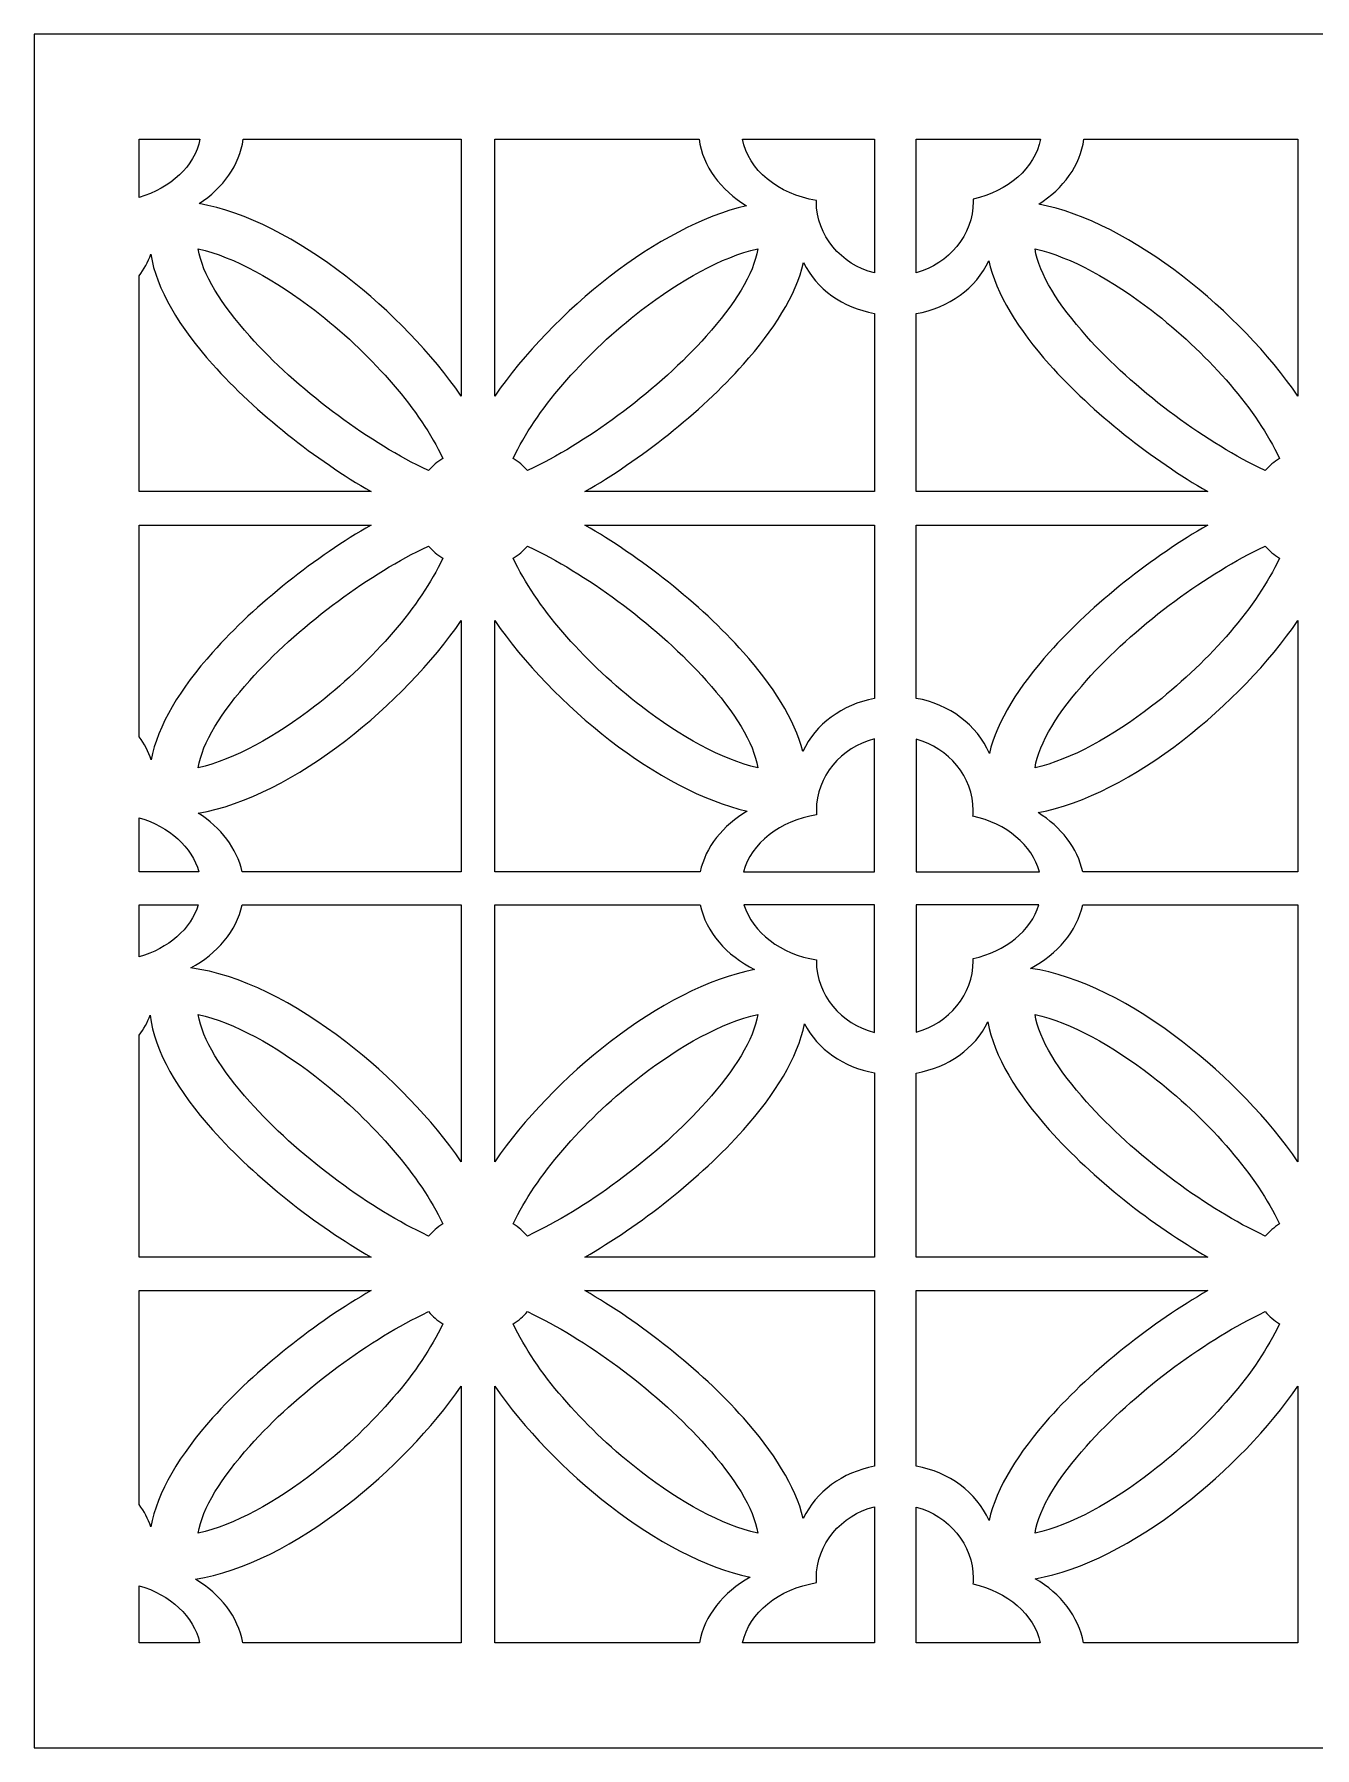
# Model space of a CAD drawing. Header units: centimetres. Extents: x -14.5 to -1.5, y 0.3 to 9.
# Drawn here: x -14.5 to -8.02, y 0.33 to 9 of the extents above; entities that cross this region are included whole.
import ezdxf

# ---------------------------------------------------------------- set-up
doc = ezdxf.new("R2010")
doc.units = ezdxf.units.CM
doc.header["$MEASUREMENT"] = 0
doc.layers.add('layer 1', color=7, linetype='Continuous')

msp = doc.modelspace()

# ---------------------------------------------------------------- linework, layer by layer
at = {"layer": 'layer 1', "color": 250}
for points, knots in [([(-14.49828, 9.00077), (-14.49828, 9.00077), (-1.49953, 9.00077), (-1.49953, 9.00077), (-1.49953, 9.00077), (-1.49953, 9.00077), (-1.49953, 0.33494), (-1.49953, 0.33494), (-1.49953, 0.33494), (-1.49953, 0.33494), (-14.49828, 0.33494), (-14.49828, 0.33494), (-14.49828, 0.33494), (-14.49828, 0.33494), (-14.49828, 9.00077), (-14.49828, 9.00077)], [0, 0, 0, 0, 0.2, 0.2, 0.2, 0.2, 0.4, 0.4, 0.4, 0.4, 0.6, 0.6, 0.6, 0.6, 1, 1, 1, 1]), ([(-13.96772, 8.17545), (-13.80748, 8.22161), (-13.68707, 8.33395), (-13.66052, 8.47021), (-13.66052, 8.47021), (-13.66052, 8.47021), (-13.96772, 8.47021), (-13.96772, 8.47021), (-13.96772, 8.47021), (-13.96772, 8.47021), (-13.96772, 8.17545), (-13.96772, 8.17545)], [0, 0, 0, 0, 0.25, 0.25, 0.25, 0.25, 0.5, 0.5, 0.5, 0.5, 1, 1, 1, 1]), ([(-12.33851, 7.17039), (-12.33851, 7.17039), (-12.33851, 8.47021), (-12.33851, 8.47021), (-12.33851, 8.47021), (-12.33851, 8.47021), (-13.4414, 8.47021), (-13.4414, 8.47021), (-13.4414, 8.47021), (-13.45902, 8.33906), (-13.54253, 8.22329), (-13.66485, 8.14429), (-13.66485, 8.14429), (-13.42846, 8.10346), (-13.16365, 7.96287), (-12.92248, 7.77702), (-12.92248, 7.77702), (-12.6945, 7.60134), (-12.48411, 7.38286), (-12.33851, 7.17039)], [0, 0, 0, 0, 0.1666667, 0.1666667, 0.1666667, 0.1666667, 0.3333333, 0.3333333, 0.3333333, 0.3333333, 0.5, 0.5, 0.5, 0.5, 0.6666667, 0.6666667, 0.6666667, 0.6666667, 1, 1, 1, 1]), ([(-12.16895, 8.47021), (-12.16895, 8.47021), (-12.16895, 7.1704), (-12.16895, 7.1704), (-12.16895, 7.1704), (-12.02335, 7.38287), (-11.81295, 7.60134), (-11.58497, 7.77702), (-11.58497, 7.77702), (-11.36157, 7.94919), (-11.11788, 8.08251), (-10.8953, 8.13366), (-10.8953, 8.13366), (-11.02679, 8.21274), (-11.11716, 8.3331), (-11.13558, 8.47021), (-11.13558, 8.47021), (-11.13558, 8.47021), (-12.16895, 8.47021), (-12.16895, 8.47021)], [0, 0, 0, 0, 0.1666667, 0.1666667, 0.1666667, 0.1666667, 0.3333333, 0.3333333, 0.3333333, 0.3333333, 0.5, 0.5, 0.5, 0.5, 0.6666667, 0.6666667, 0.6666667, 0.6666667, 1, 1, 1, 1]), ([(-10.91647, 8.47021), (-10.88635, 8.31545), (-10.73523, 8.19143), (-10.54208, 8.16033), (-10.54208, 8.16033), (-10.54212, 8.15857), (-10.54216, 8.15676), (-10.54216, 8.15496), (-10.54216, 8.15496), (-10.54216, 7.98245), (-10.41736, 7.83661), (-10.24869, 7.79358), (-10.24869, 7.79358), (-10.24869, 7.79358), (-10.24869, 8.47021), (-10.24869, 8.47021), (-10.24869, 8.47021), (-10.24869, 8.47021), (-10.91647, 8.47021), (-10.91647, 8.47021)], [0, 0, 0, 0, 0.1666667, 0.1666667, 0.1666667, 0.1666667, 0.3333333, 0.3333333, 0.3333333, 0.3333333, 0.5, 0.5, 0.5, 0.5, 0.6666667, 0.6666667, 0.6666667, 0.6666667, 1, 1, 1, 1]), ([(-10.037, 8.47021), (-10.037, 8.47021), (-10.037, 7.79499), (-10.037, 7.79499), (-10.037, 7.79499), (-9.87114, 7.83974), (-9.74902, 7.98431), (-9.74902, 8.15496), (-9.74902, 8.15496), (-9.74902, 8.15892), (-9.74919, 8.16289), (-9.74931, 8.16682), (-9.74931, 8.16682), (-9.57238, 8.20617), (-9.43672, 8.32453), (-9.40834, 8.47021), (-9.40834, 8.47021), (-9.40834, 8.47021), (-10.037, 8.47021), (-10.037, 8.47021)], [0, 0, 0, 0, 0.1666667, 0.1666667, 0.1666667, 0.1666667, 0.3333333, 0.3333333, 0.3333333, 0.3333333, 0.5, 0.5, 0.5, 0.5, 0.6666667, 0.6666667, 0.6666667, 0.6666667, 1, 1, 1, 1]), ([(-8.10597, 7.17039), (-8.10597, 7.17039), (-8.10597, 8.47021), (-8.10597, 8.47021), (-8.10597, 8.47021), (-8.10597, 8.47021), (-9.18922, 8.47021), (-9.18922, 8.47021), (-9.18922, 8.47021), (-9.20704, 8.3375), (-9.29234, 8.22055), (-9.41704, 8.1415), (-9.41704, 8.1415), (-9.18456, 8.09739), (-8.92593, 7.95888), (-8.68993, 7.77702), (-8.68993, 7.77702), (-8.46195, 7.60134), (-8.25157, 7.38286), (-8.10597, 7.17039)], [0, 0, 0, 0, 0.1666667, 0.1666667, 0.1666667, 0.1666667, 0.3333333, 0.3333333, 0.3333333, 0.3333333, 0.5, 0.5, 0.5, 0.5, 0.6666667, 0.6666667, 0.6666667, 0.6666667, 1, 1, 1, 1]), ([(-13.96772, 6.68805), (-13.96772, 6.68805), (-12.79471, 6.68805), (-12.79471, 6.68805), (-12.79471, 6.68805), (-13.0711, 6.84646), (-13.37685, 7.08554), (-13.59632, 7.33164), (-13.59632, 7.33164), (-13.7627, 7.51822), (-13.88167, 7.71277), (-13.90878, 7.88882), (-13.90878, 7.88882), (-13.92309, 7.84912), (-13.94302, 7.81229), (-13.96772, 7.77894), (-13.96772, 7.77894), (-13.96772, 7.41463), (-13.96772, 7.1875), (-13.96772, 6.68805)], [0, 0, 0, 0, 0.1666667, 0.1666667, 0.1666667, 0.1666667, 0.3333333, 0.3333333, 0.3333333, 0.3333333, 0.5, 0.5, 0.5, 0.5, 0.6666667, 0.6666667, 0.6666667, 0.6666667, 1, 1, 1, 1]), ([(-12.43181, 6.85578), (-12.43181, 6.85578), (-12.44389, 6.88039), (-12.44389, 6.88039), (-12.44389, 6.88039), (-12.56086, 7.11875), (-12.80511, 7.3936), (-13.07896, 7.60464), (-13.07896, 7.60464), (-13.27697, 7.75723), (-13.48691, 7.87426), (-13.66871, 7.91526), (-13.66871, 7.91526), (-13.64965, 7.78852), (-13.54909, 7.63195), (-13.40835, 7.47412), (-13.40835, 7.47412), (-13.16977, 7.20659), (-12.82125, 6.94829), (-12.53695, 6.81025), (-12.53695, 6.81025), (-12.53695, 6.81025), (-12.50426, 6.79438), (-12.50426, 6.79438), (-12.50426, 6.79438), (-12.48357, 6.81809), (-12.45914, 6.83882), (-12.43181, 6.85578)], [0, 0, 0, 0, 0.125, 0.125, 0.125, 0.125, 0.25, 0.25, 0.25, 0.25, 0.375, 0.375, 0.375, 0.375, 0.5, 0.5, 0.5, 0.5, 0.625, 0.625, 0.625, 0.625, 0.75, 0.75, 0.75, 0.75, 1, 1, 1, 1]), ([(-12.0032, 6.79438), (-12.0032, 6.79438), (-11.9705, 6.81025), (-11.9705, 6.81025), (-11.9705, 6.81025), (-11.68619, 6.9483), (-11.33768, 7.20659), (-11.09911, 7.47412), (-11.09911, 7.47412), (-10.95836, 7.63195), (-10.85781, 7.78853), (-10.83877, 7.91526), (-10.83877, 7.91526), (-11.02056, 7.87427), (-11.23048, 7.75723), (-11.42849, 7.60464), (-11.42849, 7.60464), (-11.70234, 7.3936), (-11.94659, 7.11875), (-12.06356, 6.88038), (-12.06356, 6.88038), (-12.06356, 6.88038), (-12.07564, 6.85577), (-12.07564, 6.85577), (-12.07564, 6.85577), (-12.04832, 6.83881), (-12.02389, 6.81809), (-12.0032, 6.79438)], [0, 0, 0, 0, 0.125, 0.125, 0.125, 0.125, 0.25, 0.25, 0.25, 0.25, 0.375, 0.375, 0.375, 0.375, 0.5, 0.5, 0.5, 0.5, 0.625, 0.625, 0.625, 0.625, 0.75, 0.75, 0.75, 0.75, 1, 1, 1, 1]), ([(-8.19926, 6.85578), (-8.19926, 6.85578), (-8.21134, 6.88039), (-8.21134, 6.88039), (-8.21134, 6.88039), (-8.32831, 7.11875), (-8.57256, 7.3936), (-8.84641, 7.60464), (-8.84641, 7.60464), (-9.04442, 7.75723), (-9.25436, 7.87426), (-9.43616, 7.91526), (-9.43616, 7.91526), (-9.41711, 7.78852), (-9.31654, 7.63195), (-9.1758, 7.47412), (-9.1758, 7.47412), (-8.93722, 7.20659), (-8.5887, 6.94829), (-8.3044, 6.81025), (-8.3044, 6.81025), (-8.3044, 6.81025), (-8.27171, 6.79438), (-8.27171, 6.79438), (-8.27171, 6.79438), (-8.25102, 6.81809), (-8.22659, 6.83882), (-8.19926, 6.85578)], [0, 0, 0, 0, 0.125, 0.125, 0.125, 0.125, 0.25, 0.25, 0.25, 0.25, 0.375, 0.375, 0.375, 0.375, 0.5, 0.5, 0.5, 0.5, 0.625, 0.625, 0.625, 0.625, 0.75, 0.75, 0.75, 0.75, 1, 1, 1, 1]), ([(-11.71276, 6.68805), (-11.71276, 6.68805), (-10.24869, 6.68805), (-10.24869, 6.68805), (-10.24869, 6.68805), (-10.24869, 7.23611), (-10.24869, 6.91026), (-10.24869, 7.58893), (-10.24869, 7.58893), (-10.40898, 7.61834), (-10.54163, 7.71264), (-10.60695, 7.84623), (-10.60695, 7.84623), (-10.64515, 7.68169), (-10.75806, 7.50329), (-10.91114, 7.33164), (-10.91114, 7.33164), (-11.1306, 7.08554), (-11.43637, 6.84646), (-11.71276, 6.68805)], [0, 0, 0, 0, 0.1666667, 0.1666667, 0.1666667, 0.1666667, 0.3333333, 0.3333333, 0.3333333, 0.3333333, 0.5, 0.5, 0.5, 0.5, 0.6666667, 0.6666667, 0.6666667, 0.6666667, 1, 1, 1, 1]), ([(-10.037, 6.68805), (-10.037, 6.68805), (-8.56216, 6.68805), (-8.56216, 6.68805), (-8.56216, 6.68805), (-8.83856, 6.84646), (-9.1443, 7.08554), (-9.36377, 7.33164), (-9.36377, 7.33164), (-9.5198, 7.50661), (-9.63413, 7.68859), (-9.67011, 7.85575), (-9.67011, 7.85575), (-9.73423, 7.71593), (-9.87109, 7.61734), (-10.037, 7.58816), (-10.037, 7.58816), (-10.037, 6.86941), (-10.037, 7.27204), (-10.037, 6.68805)], [0, 0, 0, 0, 0.1666667, 0.1666667, 0.1666667, 0.1666667, 0.3333333, 0.3333333, 0.3333333, 0.3333333, 0.5, 0.5, 0.5, 0.5, 0.6666667, 0.6666667, 0.6666667, 0.6666667, 1, 1, 1, 1]), ([(-12.79474, 6.51849), (-12.79474, 6.51849), (-13.96772, 6.51849), (-13.96772, 6.51849), (-13.96772, 6.51849), (-13.96772, 6.24927), (-13.96772, 5.90761), (-13.96772, 5.44836), (-13.96772, 5.44836), (-13.9417, 5.41284), (-13.92097, 5.37354), (-13.90653, 5.33116), (-13.90653, 5.33116), (-13.87559, 5.50365), (-13.75848, 5.69306), (-13.59631, 5.87491), (-13.59631, 5.87491), (-13.37685, 6.12101), (-13.07112, 6.36008), (-12.79474, 6.51849)], [0, 0, 0, 0, 0.1666667, 0.1666667, 0.1666667, 0.1666667, 0.3333333, 0.3333333, 0.3333333, 0.3333333, 0.5, 0.5, 0.5, 0.5, 0.6666667, 0.6666667, 0.6666667, 0.6666667, 1, 1, 1, 1]), ([(-10.24869, 6.51849), (-10.24869, 6.51849), (-11.71273, 6.51849), (-11.71273, 6.51849), (-11.71273, 6.51849), (-11.43635, 6.36008), (-11.13061, 6.12101), (-10.91114, 5.87491), (-10.91114, 5.87491), (-10.76219, 5.70787), (-10.65124, 5.53445), (-10.61018, 5.37363), (-10.61018, 5.37363), (-10.54608, 5.51182), (-10.41168, 5.61072), (-10.24869, 5.64127), (-10.24869, 5.64127), (-10.24869, 6.04014), (-10.24869, 6.31928), (-10.24869, 6.51849)], [0, 0, 0, 0, 0.1666667, 0.1666667, 0.1666667, 0.1666667, 0.3333333, 0.3333333, 0.3333333, 0.3333333, 0.5, 0.5, 0.5, 0.5, 0.6666667, 0.6666667, 0.6666667, 0.6666667, 1, 1, 1, 1]), ([(-8.5622, 6.51849), (-8.5622, 6.51849), (-10.037, 6.51849), (-10.037, 6.51849), (-10.037, 6.51849), (-10.037, 6.31853), (-10.037, 6.03912), (-10.037, 5.64206), (-10.037, 5.64206), (-9.86843, 5.61177), (-9.72987, 5.50846), (-9.6671, 5.36406), (-9.6671, 5.36406), (-9.62807, 5.52756), (-9.51568, 5.70455), (-9.36377, 5.87491), (-9.36377, 5.87491), (-9.14431, 6.12101), (-8.83858, 6.36008), (-8.5622, 6.51849)], [0, 0, 0, 0, 0.1666667, 0.1666667, 0.1666667, 0.1666667, 0.3333333, 0.3333333, 0.3333333, 0.3333333, 0.5, 0.5, 0.5, 0.5, 0.6666667, 0.6666667, 0.6666667, 0.6666667, 1, 1, 1, 1]), ([(-12.50426, 6.41216), (-12.50426, 6.41216), (-12.53694, 6.39629), (-12.53694, 6.39629), (-12.53694, 6.39629), (-12.82125, 6.25827), (-13.16977, 5.99996), (-13.40834, 5.73243), (-13.40834, 5.73243), (-13.54909, 5.5746), (-13.64965, 5.41803), (-13.66871, 5.29129), (-13.66871, 5.29129), (-13.48689, 5.33228), (-13.27697, 5.44931), (-13.07896, 5.6019), (-13.07896, 5.6019), (-12.8051, 5.81294), (-12.56085, 6.08781), (-12.44388, 6.32616), (-12.44388, 6.32616), (-12.44388, 6.32616), (-12.43181, 6.35076), (-12.43181, 6.35076), (-12.43181, 6.35076), (-12.45913, 6.36772), (-12.48357, 6.38845), (-12.50426, 6.41216)], [0, 0, 0, 0, 0.125, 0.125, 0.125, 0.125, 0.25, 0.25, 0.25, 0.25, 0.375, 0.375, 0.375, 0.375, 0.5, 0.5, 0.5, 0.5, 0.625, 0.625, 0.625, 0.625, 0.75, 0.75, 0.75, 0.75, 1, 1, 1, 1]), ([(-12.07565, 6.35077), (-12.07565, 6.35077), (-12.06357, 6.32617), (-12.06357, 6.32617), (-12.06357, 6.32617), (-11.9466, 6.08781), (-11.70235, 5.81295), (-11.42849, 5.6019), (-11.42849, 5.6019), (-11.23048, 5.44931), (-11.02056, 5.33228), (-10.83876, 5.29129), (-10.83876, 5.29129), (-10.85781, 5.41803), (-10.95837, 5.5746), (-11.09911, 5.73243), (-11.09911, 5.73243), (-11.33769, 5.99996), (-11.6862, 6.25827), (-11.97051, 6.39629), (-11.97051, 6.39629), (-11.97051, 6.39629), (-12.0032, 6.41216), (-12.0032, 6.41216), (-12.0032, 6.41216), (-12.02389, 6.38845), (-12.04832, 6.36772), (-12.07565, 6.35077)], [0, 0, 0, 0, 0.125, 0.125, 0.125, 0.125, 0.25, 0.25, 0.25, 0.25, 0.375, 0.375, 0.375, 0.375, 0.5, 0.5, 0.5, 0.5, 0.625, 0.625, 0.625, 0.625, 0.75, 0.75, 0.75, 0.75, 1, 1, 1, 1]), ([(-8.27171, 6.41216), (-8.27171, 6.41216), (-8.30439, 6.39629), (-8.30439, 6.39629), (-8.30439, 6.39629), (-8.58871, 6.25827), (-8.93722, 5.99996), (-9.17579, 5.73243), (-9.17579, 5.73243), (-9.31654, 5.5746), (-9.41711, 5.41803), (-9.43616, 5.29129), (-9.43616, 5.29129), (-9.25435, 5.33228), (-9.04442, 5.44931), (-8.84641, 5.6019), (-8.84641, 5.6019), (-8.57255, 5.81294), (-8.3283, 6.08781), (-8.21134, 6.32616), (-8.21134, 6.32616), (-8.21134, 6.32616), (-8.19926, 6.35076), (-8.19926, 6.35076), (-8.19926, 6.35076), (-8.22659, 6.36772), (-8.25103, 6.38845), (-8.27171, 6.41216)], [0, 0, 0, 0, 0.125, 0.125, 0.125, 0.125, 0.25, 0.25, 0.25, 0.25, 0.375, 0.375, 0.375, 0.375, 0.5, 0.5, 0.5, 0.5, 0.625, 0.625, 0.625, 0.625, 0.75, 0.75, 0.75, 0.75, 1, 1, 1, 1]), ([(-12.33851, 4.76424), (-12.33851, 4.76424), (-12.33851, 6.03616), (-12.33851, 6.03616), (-12.33851, 6.03616), (-12.48411, 5.82369), (-12.69449, 5.6052), (-12.92247, 5.42952), (-12.92247, 5.42952), (-13.165, 5.24262), (-13.43142, 5.10153), (-13.6688, 5.06161), (-13.6688, 5.06161), (-13.55414, 4.9888), (-13.47286, 4.88392), (-13.44685, 4.76424), (-13.44685, 4.76424), (-12.79558, 4.76424), (-12.53661, 4.76424), (-12.33851, 4.76424)], [0, 0, 0, 0, 0.1666667, 0.1666667, 0.1666667, 0.1666667, 0.3333333, 0.3333333, 0.3333333, 0.3333333, 0.5, 0.5, 0.5, 0.5, 0.6666667, 0.6666667, 0.6666667, 0.6666667, 1, 1, 1, 1]), ([(-12.16895, 6.03615), (-12.16895, 6.03615), (-12.16895, 4.76424), (-12.16895, 4.76424), (-12.16895, 4.76424), (-11.97555, 4.76424), (-11.74358, 4.76424), (-11.13013, 4.76424), (-11.13013, 4.76424), (-11.10288, 4.8897), (-11.01496, 4.99896), (-10.89146, 5.07203), (-10.89146, 5.07203), (-11.11508, 5.12251), (-11.36028, 5.25636), (-11.58497, 5.42952), (-11.58497, 5.42952), (-11.81295, 5.6052), (-12.02334, 5.82368), (-12.16895, 6.03615)], [0, 0, 0, 0, 0.1666667, 0.1666667, 0.1666667, 0.1666667, 0.3333333, 0.3333333, 0.3333333, 0.3333333, 0.5, 0.5, 0.5, 0.5, 0.6666667, 0.6666667, 0.6666667, 0.6666667, 1, 1, 1, 1]), ([(-8.10597, 4.76424), (-8.10597, 4.76424), (-8.10597, 6.03616), (-8.10597, 6.03616), (-8.10597, 6.03616), (-8.25157, 5.82369), (-8.46195, 5.6052), (-8.68993, 5.42952), (-8.68993, 5.42952), (-8.92724, 5.24664), (-9.18743, 5.10761), (-9.42091, 5.06431), (-9.42091, 5.06431), (-9.30398, 4.99141), (-9.221, 4.88541), (-9.19466, 4.76424), (-9.19466, 4.76424), (-8.56594, 4.76424), (-8.3018, 4.76424), (-8.10597, 4.76424)], [0, 0, 0, 0, 0.1666667, 0.1666667, 0.1666667, 0.1666667, 0.3333333, 0.3333333, 0.3333333, 0.3333333, 0.5, 0.5, 0.5, 0.5, 0.6666667, 0.6666667, 0.6666667, 0.6666667, 1, 1, 1, 1]), ([(-10.54136, 5.05289), (-10.54182, 5.06036), (-10.54216, 5.06792), (-10.54216, 5.07552), (-10.54216, 5.07552), (-10.54216, 5.24798), (-10.41736, 5.3938), (-10.24869, 5.43683), (-10.24869, 5.43683), (-10.24869, 5.43683), (-10.24869, 4.76424), (-10.24869, 4.76424), (-10.24869, 4.76424), (-10.24869, 4.76424), (-10.91151, 4.76424), (-10.91151, 4.76424), (-10.91151, 4.76424), (-10.8722, 4.90914), (-10.7259, 5.02343), (-10.54136, 5.05289)], [0, 0, 0, 0, 0.1666667, 0.1666667, 0.1666667, 0.1666667, 0.3333333, 0.3333333, 0.3333333, 0.3333333, 0.5, 0.5, 0.5, 0.5, 0.6666667, 0.6666667, 0.6666667, 0.6666667, 1, 1, 1, 1]), ([(-10.037, 5.43542), (-9.87114, 5.39067), (-9.74902, 5.24612), (-9.74902, 5.07552), (-9.74902, 5.07552), (-9.74902, 5.0658), (-9.74944, 5.05606), (-9.75024, 5.0465), (-9.75024, 5.0465), (-9.58156, 5.0093), (-9.45021, 4.90032), (-9.41328, 4.76424), (-9.41328, 4.76424), (-9.41328, 4.76424), (-10.037, 4.76424), (-10.037, 4.76424), (-10.037, 4.76424), (-10.037, 4.76424), (-10.037, 5.43542), (-10.037, 5.43542)], [0, 0, 0, 0, 0.1666667, 0.1666667, 0.1666667, 0.1666667, 0.3333333, 0.3333333, 0.3333333, 0.3333333, 0.5, 0.5, 0.5, 0.5, 0.6666667, 0.6666667, 0.6666667, 0.6666667, 1, 1, 1, 1]), ([(-13.96772, 4.76424), (-13.96772, 4.76424), (-13.66546, 4.76424), (-13.66546, 4.76424), (-13.66546, 4.76424), (-13.69981, 4.89083), (-13.8159, 4.99397), (-13.96772, 5.03768), (-13.96772, 5.03768), (-13.96772, 5.03768), (-13.96772, 4.76424), (-13.96772, 4.76424)], [0, 0, 0, 0, 0.25, 0.25, 0.25, 0.25, 0.5, 0.5, 0.5, 0.5, 1, 1, 1, 1]), ([(-13.96772, 4.33454), (-13.82, 4.3771), (-13.70613, 4.4759), (-13.66844, 4.59784), (-13.66844, 4.59784), (-13.66844, 4.59784), (-13.96772, 4.59784), (-13.96772, 4.59784), (-13.96772, 4.59784), (-13.96772, 4.59784), (-13.96772, 4.33454), (-13.96772, 4.33454)], [0, 0, 0, 0, 0.25, 0.25, 0.25, 0.25, 0.5, 0.5, 0.5, 0.5, 1, 1, 1, 1]), ([(-12.33851, 3.29857), (-12.33851, 3.29857), (-12.33851, 4.59784), (-12.33851, 4.59784), (-12.33851, 4.59784), (-12.93739, 4.59784), (-12.7244, 4.59784), (-13.44696, 4.59784), (-13.44696, 4.59784), (-13.47587, 4.46553), (-13.57228, 4.35136), (-13.70665, 4.27865), (-13.70665, 4.27865), (-13.46, 4.24816), (-13.17798, 4.10209), (-12.92248, 3.9052), (-12.92248, 3.9052), (-12.6945, 3.72952), (-12.48411, 3.51104), (-12.33851, 3.29857)], [0, 0, 0, 0, 0.1666667, 0.1666667, 0.1666667, 0.1666667, 0.3333333, 0.3333333, 0.3333333, 0.3333333, 0.5, 0.5, 0.5, 0.5, 0.6666667, 0.6666667, 0.6666667, 0.6666667, 1, 1, 1, 1]), ([(-12.16895, 4.59784), (-12.16895, 4.59784), (-12.16895, 3.29858), (-12.16895, 3.29858), (-12.16895, 3.29858), (-12.02335, 3.51105), (-11.81295, 3.72952), (-11.58497, 3.9052), (-11.58497, 3.9052), (-11.34789, 4.08791), (-11.08797, 4.22687), (-10.85466, 4.2703), (-10.85466, 4.2703), (-10.99723, 4.34248), (-11.10002, 4.4604), (-11.13003, 4.59784), (-11.13003, 4.59784), (-11.60644, 4.59784), (-11.93466, 4.59784), (-12.16895, 4.59784)], [0, 0, 0, 0, 0.1666667, 0.1666667, 0.1666667, 0.1666667, 0.3333333, 0.3333333, 0.3333333, 0.3333333, 0.5, 0.5, 0.5, 0.5, 0.6666667, 0.6666667, 0.6666667, 0.6666667, 1, 1, 1, 1]), ([(-10.24869, 3.95268), (-10.41736, 3.99571), (-10.54216, 4.14155), (-10.54216, 4.31407), (-10.54216, 4.31407), (-10.54216, 4.31586), (-10.54212, 4.31767), (-10.54208, 4.31943), (-10.54208, 4.31943), (-10.72195, 4.34839), (-10.86536, 4.45793), (-10.90856, 4.59784), (-10.90856, 4.59784), (-10.90856, 4.59784), (-10.24869, 4.59784), (-10.24869, 4.59784), (-10.24869, 4.59784), (-10.24869, 4.59784), (-10.24869, 3.95268), (-10.24869, 3.95268)], [0, 0, 0, 0, 0.1666667, 0.1666667, 0.1666667, 0.1666667, 0.3333333, 0.3333333, 0.3333333, 0.3333333, 0.5, 0.5, 0.5, 0.5, 0.6666667, 0.6666667, 0.6666667, 0.6666667, 1, 1, 1, 1]), ([(-9.41626, 4.59784), (-9.45678, 4.46675), (-9.58531, 4.36239), (-9.74931, 4.32592), (-9.74931, 4.32592), (-9.74919, 4.32199), (-9.74902, 4.31802), (-9.74902, 4.31407), (-9.74902, 4.31407), (-9.74902, 4.14341), (-9.87114, 3.99884), (-10.037, 3.95409), (-10.037, 3.95409), (-10.037, 3.95409), (-10.037, 4.59784), (-10.037, 4.59784), (-10.037, 4.59784), (-10.037, 4.59784), (-9.41626, 4.59784), (-9.41626, 4.59784)], [0, 0, 0, 0, 0.1666667, 0.1666667, 0.1666667, 0.1666667, 0.3333333, 0.3333333, 0.3333333, 0.3333333, 0.5, 0.5, 0.5, 0.5, 0.6666667, 0.6666667, 0.6666667, 0.6666667, 1, 1, 1, 1]), ([(-8.10597, 3.29857), (-8.10597, 3.29857), (-8.10597, 4.59784), (-8.10597, 4.59784), (-8.10597, 4.59784), (-8.30706, 4.59784), (-8.56961, 4.59784), (-9.19477, 4.59784), (-9.19477, 4.59784), (-9.22396, 4.46426), (-9.32195, 4.34917), (-9.45834, 4.27657), (-9.45834, 4.27657), (-9.21548, 4.24195), (-8.94, 4.09791), (-8.68993, 3.9052), (-8.68993, 3.9052), (-8.46195, 3.72952), (-8.25157, 3.51104), (-8.10597, 3.29857)], [0, 0, 0, 0, 0.1666667, 0.1666667, 0.1666667, 0.1666667, 0.3333333, 0.3333333, 0.3333333, 0.3333333, 0.5, 0.5, 0.5, 0.5, 0.6666667, 0.6666667, 0.6666667, 0.6666667, 1, 1, 1, 1]), ([(-13.96772, 2.81624), (-13.96772, 2.81624), (-12.79471, 2.81624), (-12.79471, 2.81624), (-12.79471, 2.81624), (-13.07111, 2.97464), (-13.37685, 3.21372), (-13.59632, 3.45982), (-13.59632, 3.45982), (-13.76993, 3.6545), (-13.89191, 3.85787), (-13.91178, 4.03984), (-13.91178, 4.03984), (-13.92583, 4.00321), (-13.94471, 3.96912), (-13.96772, 3.93804), (-13.96772, 3.93804), (-13.96772, 3.58002), (-13.96772, 3.34064), (-13.96772, 2.81624)], [0, 0, 0, 0, 0.1666667, 0.1666667, 0.1666667, 0.1666667, 0.3333333, 0.3333333, 0.3333333, 0.3333333, 0.5, 0.5, 0.5, 0.5, 0.6666667, 0.6666667, 0.6666667, 0.6666667, 1, 1, 1, 1]), ([(-12.43181, 2.98396), (-12.43181, 2.98396), (-12.44389, 3.00857), (-12.44389, 3.00857), (-12.44389, 3.00857), (-12.56086, 3.24693), (-12.80511, 3.52178), (-13.07896, 3.73282), (-13.07896, 3.73282), (-13.27697, 3.88541), (-13.48691, 4.00245), (-13.66871, 4.04344), (-13.66871, 4.04344), (-13.64965, 3.9167), (-13.54909, 3.76013), (-13.40835, 3.6023), (-13.40835, 3.6023), (-13.16977, 3.33477), (-12.82125, 3.07647), (-12.53695, 2.93843), (-12.53695, 2.93843), (-12.53695, 2.93843), (-12.50426, 2.92256), (-12.50426, 2.92256), (-12.50426, 2.92256), (-12.48357, 2.94627), (-12.45914, 2.967), (-12.43181, 2.98396)], [0, 0, 0, 0, 0.125, 0.125, 0.125, 0.125, 0.25, 0.25, 0.25, 0.25, 0.375, 0.375, 0.375, 0.375, 0.5, 0.5, 0.5, 0.5, 0.625, 0.625, 0.625, 0.625, 0.75, 0.75, 0.75, 0.75, 1, 1, 1, 1]), ([(-12.0032, 2.92256), (-12.0032, 2.92256), (-11.9705, 2.93844), (-11.9705, 2.93844), (-11.9705, 2.93844), (-11.68619, 3.07648), (-11.33768, 3.33477), (-11.09911, 3.60231), (-11.09911, 3.60231), (-10.95836, 3.76013), (-10.85781, 3.91671), (-10.83877, 4.04344), (-10.83877, 4.04344), (-11.02056, 4.00245), (-11.23048, 3.88541), (-11.42849, 3.73282), (-11.42849, 3.73282), (-11.70234, 3.52179), (-11.94659, 3.24693), (-12.06356, 3.00856), (-12.06356, 3.00856), (-12.06356, 3.00856), (-12.07564, 2.98395), (-12.07564, 2.98395), (-12.07564, 2.98395), (-12.04832, 2.96699), (-12.02389, 2.94627), (-12.0032, 2.92256)], [0, 0, 0, 0, 0.125, 0.125, 0.125, 0.125, 0.25, 0.25, 0.25, 0.25, 0.375, 0.375, 0.375, 0.375, 0.5, 0.5, 0.5, 0.5, 0.625, 0.625, 0.625, 0.625, 0.75, 0.75, 0.75, 0.75, 1, 1, 1, 1]), ([(-11.71276, 2.81624), (-11.71276, 2.81624), (-10.24869, 2.81624), (-10.24869, 2.81624), (-10.24869, 2.81624), (-10.24869, 3.40493), (-10.24869, 3.07723), (-10.24869, 3.74803), (-10.24869, 3.74803), (-10.40528, 3.77676), (-10.53549, 3.86742), (-10.60232, 3.99615), (-10.60232, 3.99615), (-10.63524, 3.82566), (-10.7513, 3.63906), (-10.91114, 3.45982), (-10.91114, 3.45982), (-11.1306, 3.21372), (-11.43637, 2.97464), (-11.71276, 2.81624)], [0, 0, 0, 0, 0.1666667, 0.1666667, 0.1666667, 0.1666667, 0.3333333, 0.3333333, 0.3333333, 0.3333333, 0.5, 0.5, 0.5, 0.5, 0.6666667, 0.6666667, 0.6666667, 0.6666667, 1, 1, 1, 1]), ([(-10.037, 2.81624), (-10.037, 2.81624), (-8.56217, 2.81624), (-8.56217, 2.81624), (-8.56217, 2.81624), (-8.83856, 2.97464), (-9.1443, 3.21372), (-9.36377, 3.45982), (-9.36377, 3.45982), (-9.52663, 3.64245), (-9.64406, 3.83272), (-9.67438, 4.0058), (-9.67438, 4.0058), (-9.74018, 3.87078), (-9.87469, 3.77581), (-10.037, 3.74726), (-10.037, 3.74726), (-10.037, 3.03984), (-10.037, 3.4331), (-10.037, 2.81624)], [0, 0, 0, 0, 0.1666667, 0.1666667, 0.1666667, 0.1666667, 0.3333333, 0.3333333, 0.3333333, 0.3333333, 0.5, 0.5, 0.5, 0.5, 0.6666667, 0.6666667, 0.6666667, 0.6666667, 1, 1, 1, 1]), ([(-8.19926, 2.98396), (-8.19926, 2.98396), (-8.21134, 3.00857), (-8.21134, 3.00857), (-8.21134, 3.00857), (-8.32831, 3.24693), (-8.57256, 3.52178), (-8.84641, 3.73282), (-8.84641, 3.73282), (-9.04442, 3.88541), (-9.25436, 4.00245), (-9.43616, 4.04344), (-9.43616, 4.04344), (-9.41711, 3.9167), (-9.31654, 3.76013), (-9.1758, 3.6023), (-9.1758, 3.6023), (-8.93722, 3.33477), (-8.5887, 3.07647), (-8.3044, 2.93843), (-8.3044, 2.93843), (-8.3044, 2.93843), (-8.27171, 2.92256), (-8.27171, 2.92256), (-8.27171, 2.92256), (-8.25102, 2.94627), (-8.22659, 2.967), (-8.19926, 2.98396)], [0, 0, 0, 0, 0.125, 0.125, 0.125, 0.125, 0.25, 0.25, 0.25, 0.25, 0.375, 0.375, 0.375, 0.375, 0.5, 0.5, 0.5, 0.5, 0.625, 0.625, 0.625, 0.625, 0.75, 0.75, 0.75, 0.75, 1, 1, 1, 1]), ([(-12.79474, 2.64667), (-12.79474, 2.64667), (-13.96772, 2.64667), (-13.96772, 2.64667), (-13.96772, 2.64667), (-13.96772, 2.37172), (-13.96772, 2.02511), (-13.96772, 1.56524), (-13.96772, 1.56524), (-13.94247, 1.53077), (-13.9222, 1.49273), (-13.90782, 1.45177), (-13.90782, 1.45177), (-13.879, 1.62628), (-13.76086, 1.81857), (-13.59631, 2.00309), (-13.59631, 2.00309), (-13.37685, 2.24919), (-13.07112, 2.48827), (-12.79474, 2.64667)], [0, 0, 0, 0, 0.1666667, 0.1666667, 0.1666667, 0.1666667, 0.3333333, 0.3333333, 0.3333333, 0.3333333, 0.5, 0.5, 0.5, 0.5, 0.6666667, 0.6666667, 0.6666667, 0.6666667, 1, 1, 1, 1]), ([(-10.24869, 2.64667), (-10.24869, 2.64667), (-11.71274, 2.64667), (-11.71274, 2.64667), (-11.71274, 2.64667), (-11.43636, 2.48826), (-11.13061, 2.24919), (-10.91114, 2.00309), (-10.91114, 2.00309), (-10.7599, 1.83349), (-10.64787, 1.65732), (-10.60836, 1.49443), (-10.60836, 1.49443), (-10.54355, 1.63058), (-10.41013, 1.7279), (-10.24869, 1.75815), (-10.24869, 1.75815), (-10.24869, 2.15857), (-10.24869, 2.442), (-10.24869, 2.64667)], [0, 0, 0, 0, 0.1666667, 0.1666667, 0.1666667, 0.1666667, 0.3333333, 0.3333333, 0.3333333, 0.3333333, 0.5, 0.5, 0.5, 0.5, 0.6666667, 0.6666667, 0.6666667, 0.6666667, 1, 1, 1, 1]), ([(-8.56219, 2.64667), (-8.56219, 2.64667), (-10.037, 2.64667), (-10.037, 2.64667), (-10.037, 2.64667), (-10.037, 2.44173), (-10.037, 2.15816), (-10.037, 1.75894), (-10.037, 1.75894), (-9.86995, 1.72892), (-9.73235, 1.62719), (-9.6688, 1.48483), (-9.6688, 1.48483), (-9.63144, 1.65038), (-9.51798, 1.83015), (-9.36377, 2.00309), (-9.36377, 2.00309), (-9.1443, 2.24919), (-8.83857, 2.48827), (-8.56219, 2.64667)], [0, 0, 0, 0, 0.1666667, 0.1666667, 0.1666667, 0.1666667, 0.3333333, 0.3333333, 0.3333333, 0.3333333, 0.5, 0.5, 0.5, 0.5, 0.6666667, 0.6666667, 0.6666667, 0.6666667, 1, 1, 1, 1]), ([(-12.50426, 2.54034), (-12.50426, 2.54034), (-12.53694, 2.52447), (-12.53694, 2.52447), (-12.53694, 2.52447), (-12.82125, 2.38645), (-13.16977, 2.12814), (-13.40834, 1.86061), (-13.40834, 1.86061), (-13.54909, 1.70278), (-13.64965, 1.54621), (-13.66871, 1.41947), (-13.66871, 1.41947), (-13.48689, 1.46046), (-13.27697, 1.57749), (-13.07896, 1.73008), (-13.07896, 1.73008), (-12.8051, 1.94112), (-12.56085, 2.21599), (-12.44388, 2.45434), (-12.44388, 2.45434), (-12.44388, 2.45434), (-12.43181, 2.47894), (-12.43181, 2.47894), (-12.43181, 2.47894), (-12.45913, 2.4959), (-12.48357, 2.51663), (-12.50426, 2.54034)], [0, 0, 0, 0, 0.125, 0.125, 0.125, 0.125, 0.25, 0.25, 0.25, 0.25, 0.375, 0.375, 0.375, 0.375, 0.5, 0.5, 0.5, 0.5, 0.625, 0.625, 0.625, 0.625, 0.75, 0.75, 0.75, 0.75, 1, 1, 1, 1]), ([(-12.07565, 2.47895), (-12.07565, 2.47895), (-12.06357, 2.45435), (-12.06357, 2.45435), (-12.06357, 2.45435), (-11.9466, 2.21599), (-11.70235, 1.94113), (-11.42849, 1.73008), (-11.42849, 1.73008), (-11.23048, 1.57749), (-11.02056, 1.46047), (-10.83876, 1.41947), (-10.83876, 1.41947), (-10.85781, 1.54621), (-10.95837, 1.70278), (-11.09911, 1.86061), (-11.09911, 1.86061), (-11.33769, 2.12814), (-11.6862, 2.38645), (-11.97051, 2.52448), (-11.97051, 2.52448), (-11.97051, 2.52448), (-12.0032, 2.54034), (-12.0032, 2.54034), (-12.0032, 2.54034), (-12.02389, 2.51664), (-12.04832, 2.4959), (-12.07565, 2.47895)], [0, 0, 0, 0, 0.125, 0.125, 0.125, 0.125, 0.25, 0.25, 0.25, 0.25, 0.375, 0.375, 0.375, 0.375, 0.5, 0.5, 0.5, 0.5, 0.625, 0.625, 0.625, 0.625, 0.75, 0.75, 0.75, 0.75, 1, 1, 1, 1]), ([(-8.27171, 2.54034), (-8.27171, 2.54034), (-8.30439, 2.52447), (-8.30439, 2.52447), (-8.30439, 2.52447), (-8.58871, 2.38645), (-8.93722, 2.12814), (-9.17579, 1.86061), (-9.17579, 1.86061), (-9.31654, 1.70278), (-9.41711, 1.54621), (-9.43616, 1.41947), (-9.43616, 1.41947), (-9.25435, 1.46046), (-9.04442, 1.57749), (-8.84641, 1.73008), (-8.84641, 1.73008), (-8.57255, 1.94112), (-8.3283, 2.21599), (-8.21134, 2.45434), (-8.21134, 2.45434), (-8.21134, 2.45434), (-8.19926, 2.47894), (-8.19926, 2.47894), (-8.19926, 2.47894), (-8.22659, 2.4959), (-8.25103, 2.51663), (-8.27171, 2.54034)], [0, 0, 0, 0, 0.125, 0.125, 0.125, 0.125, 0.25, 0.25, 0.25, 0.25, 0.375, 0.375, 0.375, 0.375, 0.5, 0.5, 0.5, 0.5, 0.625, 0.625, 0.625, 0.625, 0.75, 0.75, 0.75, 0.75, 1, 1, 1, 1]), ([(-12.33851, 0.8655), (-12.33851, 0.8655), (-12.33851, 2.16434), (-12.33851, 2.16434), (-12.33851, 2.16434), (-12.48411, 1.95187), (-12.69449, 1.73338), (-12.92247, 1.5577), (-12.92247, 1.5577), (-13.16998, 1.36696), (-13.44236, 1.22394), (-13.68338, 1.18746), (-13.68338, 1.18746), (-13.55598, 1.11141), (-13.4668, 0.99673), (-13.44381, 0.8655), (-13.44381, 0.8655), (-13.44381, 0.8655), (-12.33851, 0.8655), (-12.33851, 0.8655)], [0, 0, 0, 0, 0.1666667, 0.1666667, 0.1666667, 0.1666667, 0.3333333, 0.3333333, 0.3333333, 0.3333333, 0.5, 0.5, 0.5, 0.5, 0.6666667, 0.6666667, 0.6666667, 0.6666667, 1, 1, 1, 1]), ([(-12.16895, 2.16433), (-12.16895, 2.16433), (-12.16895, 0.8655), (-12.16895, 0.8655), (-12.16895, 0.8655), (-12.16895, 0.8655), (-11.1332, 0.8655), (-11.1332, 0.8655), (-11.1332, 0.8655), (-11.10924, 1.00233), (-11.01339, 1.12125), (-10.8772, 1.1971), (-10.8772, 1.1971), (-11.10463, 1.24502), (-11.35549, 1.38085), (-11.58497, 1.5577), (-11.58497, 1.5577), (-11.81295, 1.73338), (-12.02334, 1.95186), (-12.16895, 2.16433)], [0, 0, 0, 0, 0.1666667, 0.1666667, 0.1666667, 0.1666667, 0.3333333, 0.3333333, 0.3333333, 0.3333333, 0.5, 0.5, 0.5, 0.5, 0.6666667, 0.6666667, 0.6666667, 0.6666667, 1, 1, 1, 1]), ([(-8.10597, 0.8655), (-8.10597, 0.8655), (-8.10597, 2.16434), (-8.10597, 2.16434), (-8.10597, 2.16434), (-8.25157, 1.95187), (-8.46195, 1.73338), (-8.68993, 1.5577), (-8.68993, 1.5577), (-8.93215, 1.37104), (-9.1982, 1.23007), (-9.43535, 1.18994), (-9.43535, 1.18994), (-9.30573, 1.11391), (-9.21486, 0.99816), (-9.19162, 0.8655), (-9.19162, 0.8655), (-9.19162, 0.8655), (-8.10597, 0.8655), (-8.10597, 0.8655)], [0, 0, 0, 0, 0.1666667, 0.1666667, 0.1666667, 0.1666667, 0.3333333, 0.3333333, 0.3333333, 0.3333333, 0.5, 0.5, 0.5, 0.5, 0.6666667, 0.6666667, 0.6666667, 0.6666667, 1, 1, 1, 1]), ([(-10.24869, 0.8655), (-10.24869, 0.8655), (-10.24869, 1.55372), (-10.24869, 1.55372), (-10.24869, 1.55372), (-10.41736, 1.51069), (-10.54216, 1.36486), (-10.54216, 1.1924), (-10.54216, 1.1924), (-10.54216, 1.1848), (-10.54182, 1.17724), (-10.54136, 1.16977), (-10.54136, 1.16977), (-10.73248, 1.13925), (-10.88258, 1.01777), (-10.9153, 0.8655), (-10.9153, 0.8655), (-10.9153, 0.8655), (-10.24869, 0.8655), (-10.24869, 0.8655)], [0, 0, 0, 0, 0.1666667, 0.1666667, 0.1666667, 0.1666667, 0.3333333, 0.3333333, 0.3333333, 0.3333333, 0.5, 0.5, 0.5, 0.5, 0.6666667, 0.6666667, 0.6666667, 0.6666667, 1, 1, 1, 1]), ([(-9.40948, 0.8655), (-9.44029, 1.00882), (-9.57516, 1.12477), (-9.75024, 1.16338), (-9.75024, 1.16338), (-9.74944, 1.17295), (-9.74902, 1.18268), (-9.74902, 1.1924), (-9.74902, 1.1924), (-9.74902, 1.363), (-9.87114, 1.50756), (-10.037, 1.55231), (-10.037, 1.55231), (-10.037, 1.55231), (-10.037, 0.8655), (-10.037, 0.8655), (-10.037, 0.8655), (-10.037, 0.8655), (-9.40948, 0.8655), (-9.40948, 0.8655)], [0, 0, 0, 0, 0.1666667, 0.1666667, 0.1666667, 0.1666667, 0.3333333, 0.3333333, 0.3333333, 0.3333333, 0.5, 0.5, 0.5, 0.5, 0.6666667, 0.6666667, 0.6666667, 0.6666667, 1, 1, 1, 1]), ([(-13.66167, 0.8655), (-13.6904, 0.99919), (-13.8097, 1.10906), (-13.96772, 1.15456), (-13.96772, 1.15456), (-13.96772, 1.15456), (-13.96772, 0.8655), (-13.96772, 0.8655), (-13.96772, 0.8655), (-13.96772, 0.8655), (-13.66167, 0.8655), (-13.66167, 0.8655)], [0, 0, 0, 0, 0.25, 0.25, 0.25, 0.25, 0.5, 0.5, 0.5, 0.5, 1, 1, 1, 1])]:
    msp.add_open_spline(points, degree=3, knots=knots, dxfattribs=at)

doc.saveas('drawing.dxf')
